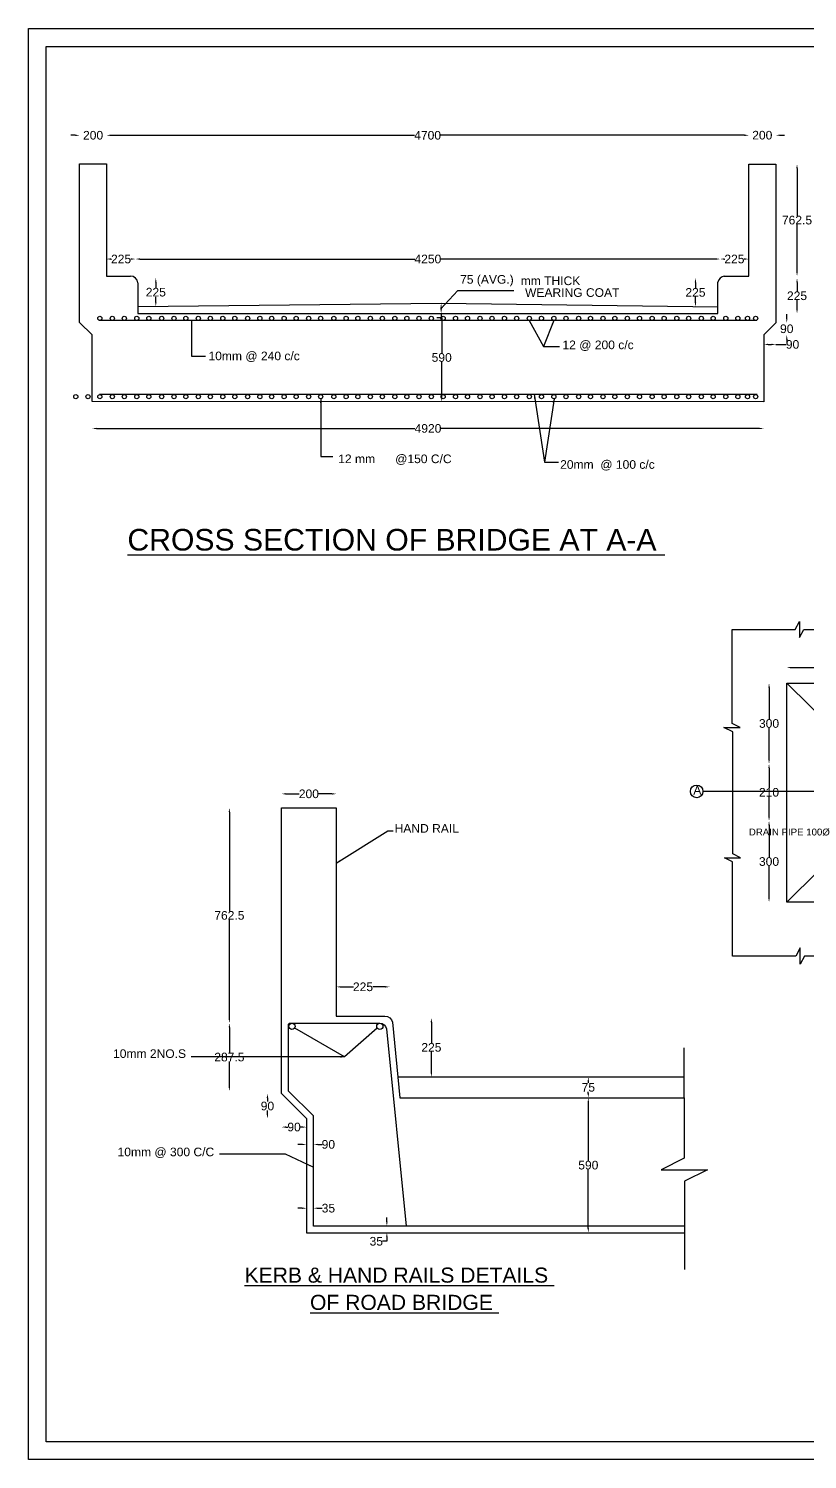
# Model space of a CAD drawing. Header units: inches. Extents: x 38368 to 43665, y -87 to 3229.
# Drawn here: x 38368 to 40173, y -87 to 3229 of the extents above; entities that cross this region are included whole.
import ezdxf

# ---------------------------------------------------------------- set-up
doc = ezdxf.new("R2010")
doc.units = ezdxf.units.IN
doc.header["$MEASUREMENT"] = 0
doc.layers.add('DIMENSIONS', color=255, linetype='Continuous')
doc.layers.add('TEXT', color=1, linetype='Continuous')
doc.styles.get("Standard").update_dxf_attribs({"font": 'arial.ttf', "height": 20})
doc.dimstyles.get("Standard").update_dxf_attribs({"dimtxt": 20, "dimasz": 10, "dimexe": 0.18, "dimexo": 0.0625, "dimgap": 0.09, "dimtad": 0, "dimtih": 1, "dimtoh": 1, "dimdec": 4, "dimzin": 0, "dimdsep": 46, "dimtxsty": 'Standard', "dimcen": 0.09, "dimse1": 1, "dimse2": 1, "dimadec": 0, "dimazin": 0, "dimtfac": 1, "dimtdec": 4, "dimtofl": 0, "dimtmove": 0, "dimatfit": 3, "dimfxl": 1, "dimtolj": 1, "dimtzin": 0, "dimarcsym": 0})

# ---------------------------------------------------------------- blocks, each defined once
blk = doc.blocks.new('*D1')
at = {"layer": 'Defpoints', "color": 0, "transparency": 16777216}
for p in [(38548.4, 2981.6), (38485.8, 2915.5), (38548.4, 2915.5)]:
    blk.add_point(p, dxfattribs=at)
at = {"layer": 'DIMENSIONS', "color": 0, "lineweight": -2, "transparency": 16777216}
for p, q in [((38475.8, 2981.6), (38465.8, 2981.6)), ((38558.4, 2981.6), (38568.4, 2981.6))]:
    blk.add_line(p, q, dxfattribs=at)
at = {"layer": 'DIMENSIONS', "color": 0, "transparency": 16777216}
for points in [[(38475.8, 2983.3), (38475.8, 2979.9), (38485.8, 2981.6)], [(38558.4, 2983.3), (38558.4, 2979.9), (38548.4, 2981.6)]]:
    blk.add_solid(points, dxfattribs=at)
at = {"layer": 'DIMENSIONS', "color": 0, "transparency": 16777216, "insert": (38517.1, 2981.6), "char_height": 20, "attachment_point": 5}
blk.add_mtext('\\A1;200', dxfattribs=at)
blk = doc.blocks.new('*D2')
at = {"layer": 'Defpoints', "color": 0, "transparency": 16777216}
for p in [(38615.6, 2694.9), (38548.4, 2655.4), (38615.6, 2651)]:
    blk.add_point(p, dxfattribs=at)
at = {"layer": 'DIMENSIONS', "color": 0, "lineweight": -2, "transparency": 16777216}
for p, q in [((38558.4, 2694.9), (38559.6, 2694.9)), ((38605.6, 2694.9), (38604.4, 2694.9))]:
    blk.add_line(p, q, dxfattribs=at)
at = {"layer": 'DIMENSIONS', "color": 0, "transparency": 16777216}
for points in [[(38558.4, 2696.6), (38558.4, 2693.3), (38548.4, 2694.9)], [(38605.6, 2696.6), (38605.6, 2693.3), (38615.6, 2694.9)]]:
    blk.add_solid(points, dxfattribs=at)
at = {"layer": 'DIMENSIONS', "color": 0, "transparency": 16777216, "insert": (38582, 2694.9), "char_height": 20, "attachment_point": 5}
blk.add_mtext('\\A1;225', dxfattribs=at)
blk = doc.blocks.new('*D3')
at = {"layer": 'Defpoints', "color": 0, "transparency": 16777216}
for p in [(39970.4, 2694.9), (38615.6, 2651), (39970.4, 2650.7)]:
    blk.add_point(p, dxfattribs=at)
at = {"layer": 'DIMENSIONS', "color": 0, "lineweight": -2, "transparency": 16777216}
for p, q in [((38625.6, 2694.9), (39262.7, 2694.9)), ((39960.4, 2694.9), (39323.3, 2694.9))]:
    blk.add_line(p, q, dxfattribs=at)
at = {"layer": 'DIMENSIONS', "color": 0, "transparency": 16777216}
for points in [[(38625.6, 2696.6), (38625.6, 2693.3), (38615.6, 2694.9)], [(39960.4, 2696.6), (39960.4, 2693.3), (39970.4, 2694.9)]]:
    blk.add_solid(points, dxfattribs=at)
at = {"layer": 'DIMENSIONS', "color": 0, "transparency": 16777216, "insert": (39293, 2694.9), "char_height": 20, "attachment_point": 5}
blk.add_mtext('\\A1;4250', dxfattribs=at)
blk = doc.blocks.new('*D4')
at = {"layer": 'Defpoints', "color": 0, "transparency": 16777216}
for p in [(40036.7, 2694.9), (40036.7, 2655.1), (39970.4, 2650.7)]:
    blk.add_point(p, dxfattribs=at)
at = {"layer": 'DIMENSIONS', "color": 0, "lineweight": -2, "transparency": 16777216}
for p, q in [((39980.4, 2694.9), (39981.1, 2694.9)), ((40026.7, 2694.9), (40026, 2694.9))]:
    blk.add_line(p, q, dxfattribs=at)
at = {"layer": 'DIMENSIONS', "color": 0, "transparency": 16777216}
for points in [[(39980.4, 2696.6), (39980.4, 2693.3), (39970.4, 2694.9)], [(40026.7, 2696.6), (40026.7, 2693.3), (40036.7, 2694.9)]]:
    blk.add_solid(points, dxfattribs=at)
at = {"layer": 'DIMENSIONS', "color": 0, "transparency": 16777216, "insert": (40003.5, 2694.9), "char_height": 20, "attachment_point": 5}
blk.add_mtext('\\A1;225', dxfattribs=at)
blk = doc.blocks.new('*D5')
at = {"layer": 'Defpoints', "color": 0, "transparency": 16777216}
for p in [(39970.4, 2650.7), (39913.2, 2584.4), (39965.4, 2584.4)]:
    blk.add_point(p, dxfattribs=at)
at = {"layer": 'DIMENSIONS', "color": 0, "lineweight": -2, "transparency": 16777216}
for p, q in [((39913.2, 2640.7), (39913.2, 2627.8)), ((39913.2, 2594.4), (39913.2, 2607.2))]:
    blk.add_line(p, q, dxfattribs=at)
at = {"layer": 'DIMENSIONS', "color": 0, "transparency": 16777216}
for points in [[(39911.5, 2640.7), (39914.9, 2640.7), (39913.2, 2650.7)], [(39911.5, 2594.4), (39914.9, 2594.4), (39913.2, 2584.4)]]:
    blk.add_solid(points, dxfattribs=at)
at = {"layer": 'DIMENSIONS', "color": 0, "transparency": 16777216, "insert": (39913.2, 2617.5), "char_height": 20, "attachment_point": 5}
blk.add_mtext('\\A1;225', dxfattribs=at)
blk = doc.blocks.new('*D6')
at = {"layer": 'Defpoints', "color": 0, "transparency": 16777216}
for p in [(38615.6, 2651), (38621, 2585), (38662.5, 2585)]:
    blk.add_point(p, dxfattribs=at)
at = {"layer": 'DIMENSIONS', "color": 0, "lineweight": -2, "transparency": 16777216}
for p, q in [((38662.5, 2641), (38662.5, 2628.3)), ((38662.5, 2595), (38662.5, 2607.7))]:
    blk.add_line(p, q, dxfattribs=at)
at = {"layer": 'DIMENSIONS', "color": 0, "transparency": 16777216}
for points in [[(38660.8, 2641), (38664.2, 2641), (38662.5, 2651)], [(38660.8, 2595), (38664.2, 2595), (38662.5, 2585)]]:
    blk.add_solid(points, dxfattribs=at)
at = {"layer": 'DIMENSIONS', "color": 0, "transparency": 16777216, "insert": (38662.5, 2618), "char_height": 20, "attachment_point": 5}
blk.add_mtext('\\A1;225', dxfattribs=at)
blk = doc.blocks.new('*D7')
at = {"layer": 'Defpoints', "color": 0, "transparency": 16777216}
for p in [(40036.7, 2981.6), (38548.4, 2915.5), (40036.7, 2915)]:
    blk.add_point(p, dxfattribs=at)
at = {"layer": 'DIMENSIONS', "color": 0, "lineweight": -2, "transparency": 16777216}
for p, q in [((38558.4, 2981.6), (39262.2, 2981.6)), ((40026.7, 2981.6), (39322.8, 2981.6))]:
    blk.add_line(p, q, dxfattribs=at)
at = {"layer": 'DIMENSIONS', "color": 0, "transparency": 16777216}
for points in [[(38558.4, 2983.3), (38558.4, 2979.9), (38548.4, 2981.6)], [(40026.7, 2983.3), (40026.7, 2979.9), (40036.7, 2981.6)]]:
    blk.add_solid(points, dxfattribs=at)
at = {"layer": 'DIMENSIONS', "color": 0, "transparency": 16777216, "insert": (39292.5, 2981.6), "char_height": 20, "attachment_point": 5}
blk.add_mtext('\\A1;4700', dxfattribs=at)
blk = doc.blocks.new('*D8')
at = {"layer": 'Defpoints', "color": 0, "transparency": 16777216}
for p in [(40099.6, 2981.8), (40036.7, 2915), (40099.6, 2915)]:
    blk.add_point(p, dxfattribs=at)
at = {"layer": 'DIMENSIONS', "color": 0, "lineweight": -2, "transparency": 16777216}
for p, q in [((40026.7, 2981.8), (40016.7, 2981.8)), ((40109.6, 2981.8), (40119.6, 2981.8))]:
    blk.add_line(p, q, dxfattribs=at)
at = {"layer": 'DIMENSIONS', "color": 0, "transparency": 16777216}
for points in [[(40026.7, 2983.4), (40026.7, 2980.1), (40036.7, 2981.8)], [(40109.6, 2983.4), (40109.6, 2980.1), (40099.6, 2981.8)]]:
    blk.add_solid(points, dxfattribs=at)
at = {"layer": 'DIMENSIONS', "color": 0, "transparency": 16777216, "insert": (40068.1, 2981.8), "char_height": 20, "attachment_point": 5}
blk.add_mtext('\\A1;200', dxfattribs=at)
blk = doc.blocks.new('*D9')
at = {"layer": 'Defpoints', "color": 0, "transparency": 16777216}
for p in [(40036.7, 2915), (40148.6, 2915), (40036.7, 2655.1)]:
    blk.add_point(p, dxfattribs=at)
at = {"layer": 'DIMENSIONS', "color": 0, "lineweight": -2, "transparency": 16777216}
for p, q in [((40148.6, 2905), (40148.6, 2795.3)), ((40148.6, 2665.1), (40148.6, 2774.7))]:
    blk.add_line(p, q, dxfattribs=at)
at = {"layer": 'DIMENSIONS', "color": 0, "transparency": 16777216}
for points in [[(40146.9, 2905), (40150.3, 2905), (40148.6, 2915)], [(40146.9, 2665.1), (40150.3, 2665.1), (40148.6, 2655.1)]]:
    blk.add_solid(points, dxfattribs=at)
at = {"layer": 'DIMENSIONS', "color": 0, "transparency": 16777216, "insert": (40148.6, 2785), "char_height": 20, "attachment_point": 5}
blk.add_mtext('\\A1;762.5', dxfattribs=at)
blk = doc.blocks.new('*D10')
at = {"layer": 'Defpoints', "color": 0, "transparency": 16777216}
for p in [(39970.4, 2650.7), (39965.4, 2568.7), (40148.6, 2568.7)]:
    blk.add_point(p, dxfattribs=at)
at = {"layer": 'DIMENSIONS', "color": 0, "lineweight": -2, "transparency": 16777216}
for p, q in [((40148.6, 2640.7), (40148.6, 2620)), ((40148.6, 2578.7), (40148.6, 2599.4))]:
    blk.add_line(p, q, dxfattribs=at)
at = {"layer": 'DIMENSIONS', "color": 0, "transparency": 16777216}
for points in [[(40146.9, 2640.7), (40150.3, 2640.7), (40148.6, 2650.7)], [(40146.9, 2578.7), (40150.3, 2578.7), (40148.6, 2568.7)]]:
    blk.add_solid(points, dxfattribs=at)
at = {"layer": 'DIMENSIONS', "color": 0, "transparency": 16777216, "insert": (40148.6, 2609.7), "char_height": 20, "attachment_point": 5}
blk.add_mtext('\\A1;225', dxfattribs=at)
blk = doc.blocks.new('*D11')
at = {"layer": 'Defpoints', "color": 0, "transparency": 16777216}
for p in [(40099.6, 2547.2), (40071.7, 2519.2), (40124.8, 2519.2)]:
    blk.add_point(p, dxfattribs=at)
at = {"layer": 'DIMENSIONS', "color": 0, "lineweight": -2, "transparency": 16777216}
for p, q in [((40124.8, 2557.2), (40124.8, 2567.2)), ((40124.8, 2509.2), (40124.8, 2499.2))]:
    blk.add_line(p, q, dxfattribs=at)
at = {"layer": 'DIMENSIONS', "color": 0, "transparency": 16777216}
for points in [[(40123.2, 2557.2), (40126.5, 2557.2), (40124.8, 2547.2)], [(40123.2, 2509.2), (40126.5, 2509.2), (40124.8, 2519.2)]]:
    blk.add_solid(points, dxfattribs=at)
at = {"layer": 'DIMENSIONS', "color": 0, "transparency": 16777216, "insert": (40124.8, 2533.2), "char_height": 20, "attachment_point": 5}
blk.add_mtext('\\A1;90', dxfattribs=at)
blk = doc.blocks.new('*D12')
at = {"layer": 'Defpoints', "color": 0, "transparency": 16777216}
for p in [(40099.6, 2547.2), (40071.7, 2519.2), (40071.7, 2497)]:
    blk.add_point(p, dxfattribs=at)
at = {"layer": 'DIMENSIONS', "color": 0, "lineweight": -2, "transparency": 16777216}
for p, q in [((40081.7, 2497), (40089.6, 2497)), ((40099.6, 2497), (40123.8, 2497))]:
    blk.add_line(p, q, dxfattribs=at)
at = {"layer": 'DIMENSIONS', "color": 0, "transparency": 16777216}
for points in [[(40081.7, 2498.7), (40081.7, 2495.4), (40071.7, 2497)], [(40089.6, 2498.7), (40089.6, 2495.4), (40099.6, 2497)]]:
    blk.add_solid(points, dxfattribs=at)
at = {"layer": 'DIMENSIONS', "color": 0, "transparency": 16777216, "insert": (40138.2, 2497), "char_height": 20, "attachment_point": 5}
blk.add_mtext('\\A1;90', dxfattribs=at)
blk = doc.blocks.new('*D13')
at = {"layer": 'Defpoints', "color": 0, "transparency": 16777216}
for p in [(38514.9, 2364.8), (40071.7, 2364.8), (40071.7, 2302.3)]:
    blk.add_point(p, dxfattribs=at)
at = {"layer": 'DIMENSIONS', "color": 0, "lineweight": -2, "transparency": 16777216}
for p, q in [((38524.9, 2302.3), (39263, 2302.3)), ((40061.7, 2302.3), (39323.6, 2302.3))]:
    blk.add_line(p, q, dxfattribs=at)
at = {"layer": 'DIMENSIONS', "color": 0, "transparency": 16777216}
for points in [[(38524.9, 2303.9), (38524.9, 2300.6), (38514.9, 2302.3)], [(40061.7, 2303.9), (40061.7, 2300.6), (40071.7, 2302.3)]]:
    blk.add_solid(points, dxfattribs=at)
at = {"layer": 'DIMENSIONS', "color": 0, "transparency": 16777216, "insert": (39293.3, 2302.3), "char_height": 20, "attachment_point": 5}
blk.add_mtext('\\A1;4920', dxfattribs=at)
blk = doc.blocks.new('*D29')
at = {"layer": 'Defpoints', "color": 0, "transparency": 16777216}
for p in [(40319, 1748.2), (40124.9, 1711.8), (40319, 1521.2)]:
    blk.add_point(p, dxfattribs=at)
at = {"layer": 'DIMENSIONS', "color": 0, "lineweight": -2, "transparency": 16777216}
for p, q in [((40134.9, 1748.2), (40199.8, 1748.2)), ((40309, 1748.2), (40244.1, 1748.2))]:
    blk.add_line(p, q, dxfattribs=at)
at = {"layer": 'DIMENSIONS', "color": 0, "transparency": 16777216}
for points in [[(40134.9, 1749.9), (40134.9, 1746.5), (40124.9, 1748.2)], [(40309, 1749.9), (40309, 1746.5), (40319, 1748.2)]]:
    blk.add_solid(points, dxfattribs=at)
at = {"layer": 'DIMENSIONS', "color": 0, "transparency": 16777216, "insert": (40222, 1748.2), "char_height": 20, "attachment_point": 5}
blk.add_mtext('\\A1;300', dxfattribs=at)
blk = doc.blocks.new('*D32')
at = {"layer": 'Defpoints', "color": 0, "transparency": 16777216}
for p in [(40124.9, 1711.8), (40083.7, 1525.4), (40314.9, 1525.4)]:
    blk.add_point(p, dxfattribs=at)
at = {"layer": 'DIMENSIONS', "color": 0, "lineweight": -2, "transparency": 16777216}
for p, q in [((40083.7, 1701.8), (40083.7, 1628.9)), ((40083.7, 1535.4), (40083.7, 1608.3))]:
    blk.add_line(p, q, dxfattribs=at)
at = {"layer": 'DIMENSIONS', "color": 0, "transparency": 16777216}
for points in [[(40082.1, 1701.8), (40085.4, 1701.8), (40083.7, 1711.8)], [(40082.1, 1535.4), (40085.4, 1535.4), (40083.7, 1525.4)]]:
    blk.add_solid(points, dxfattribs=at)
at = {"layer": 'DIMENSIONS', "color": 0, "transparency": 16777216, "insert": (40083.7, 1618.6), "char_height": 20, "attachment_point": 5}
blk.add_mtext('\\A1;300', dxfattribs=at)
blk = doc.blocks.new('*D33')
at = {"layer": 'Defpoints', "color": 0, "transparency": 16777216}
for p in [(40314.9, 1525.4), (40083.7, 1392.8), (40314.9, 1392.8)]:
    blk.add_point(p, dxfattribs=at)
at = {"layer": 'DIMENSIONS', "color": 0, "lineweight": -2, "transparency": 16777216}
for p, q in [((40083.7, 1515.4), (40083.7, 1469.4)), ((40083.7, 1402.8), (40083.7, 1448.8))]:
    blk.add_line(p, q, dxfattribs=at)
at = {"layer": 'DIMENSIONS', "color": 0, "transparency": 16777216}
for points in [[(40082.1, 1515.4), (40085.4, 1515.4), (40083.7, 1525.4)], [(40082.1, 1402.8), (40085.4, 1402.8), (40083.7, 1392.8)]]:
    blk.add_solid(points, dxfattribs=at)
at = {"layer": 'DIMENSIONS', "color": 0, "transparency": 16777216, "insert": (40083.7, 1459.1), "char_height": 20, "attachment_point": 5}
blk.add_mtext('\\A1;210', dxfattribs=at)
blk = doc.blocks.new('*D34')
at = {"layer": 'Defpoints', "color": 0, "transparency": 16777216}
for p in [(40314.9, 1392.8), (40083.7, 1204.7), (40124.9, 1204.7)]:
    blk.add_point(p, dxfattribs=at)
at = {"layer": 'DIMENSIONS', "color": 0, "lineweight": -2, "transparency": 16777216}
for p, q in [((40083.7, 1382.8), (40083.7, 1309)), ((40083.7, 1214.7), (40083.7, 1288.4))]:
    blk.add_line(p, q, dxfattribs=at)
at = {"layer": 'DIMENSIONS', "color": 0, "transparency": 16777216}
for points in [[(40082.1, 1382.8), (40085.4, 1382.8), (40083.7, 1392.8)], [(40082.1, 1214.7), (40085.4, 1214.7), (40083.7, 1204.7)]]:
    blk.add_solid(points, dxfattribs=at)
at = {"layer": 'DIMENSIONS', "color": 0, "transparency": 16777216, "insert": (40083.7, 1298.7), "char_height": 20, "attachment_point": 5}
blk.add_mtext('\\A1;300', dxfattribs=at)
blk = doc.blocks.new('*D44')
at = {"layer": 'Defpoints', "color": 0, "transparency": 16777216}
for p in [(39080.6, 1455.6), (38954.1, 1423.3), (39080.6, 1423.3)]:
    blk.add_point(p, dxfattribs=at)
at = {"layer": 'DIMENSIONS', "color": 0, "lineweight": -2, "transparency": 16777216}
for p, q in [((38964.1, 1455.6), (38995, 1455.6)), ((39070.6, 1455.6), (39039.6, 1455.6))]:
    blk.add_line(p, q, dxfattribs=at)
at = {"layer": 'DIMENSIONS', "color": 0, "transparency": 16777216}
for points in [[(38964.1, 1457.3), (38964.1, 1453.9), (38954.1, 1455.6)], [(39070.6, 1457.3), (39070.6, 1453.9), (39080.6, 1455.6)]]:
    blk.add_solid(points, dxfattribs=at)
at = {"layer": 'DIMENSIONS', "color": 0, "transparency": 16777216, "insert": (39017.3, 1455.6), "char_height": 20, "attachment_point": 5}
blk.add_mtext('\\A1;200', dxfattribs=at)
blk = doc.blocks.new('*D45')
at = {"layer": 'Defpoints', "color": 0, "transparency": 16777216}
for p in [(38954.1, 1423.3), (38833, 924.5), (38974.3, 924.5)]:
    blk.add_point(p, dxfattribs=at)
at = {"layer": 'DIMENSIONS', "color": 0, "lineweight": -2, "transparency": 16777216}
for p, q in [((38833, 1413.3), (38833, 1184.2)), ((38833, 934.5), (38833, 1163.6))]:
    blk.add_line(p, q, dxfattribs=at)
at = {"layer": 'DIMENSIONS', "color": 0, "transparency": 16777216}
for points in [[(38831.3, 1413.3), (38834.6, 1413.3), (38833, 1423.3)], [(38831.3, 934.5), (38834.6, 934.5), (38833, 924.5)]]:
    blk.add_solid(points, dxfattribs=at)
at = {"layer": 'DIMENSIONS', "color": 0, "transparency": 16777216, "insert": (38833, 1173.9), "char_height": 20, "attachment_point": 5}
blk.add_mtext('\\A1;762.5', dxfattribs=at)
blk = doc.blocks.new('*D46')
at = {"layer": 'Defpoints', "color": 0, "transparency": 16777216}
for p in [(38974.3, 924.5), (38833, 766.7), (38970, 766.7)]:
    blk.add_point(p, dxfattribs=at)
at = {"layer": 'DIMENSIONS', "color": 0, "lineweight": -2, "transparency": 16777216}
for p, q in [((38833, 914.5), (38833, 855.9)), ((38833, 776.7), (38833, 835.3))]:
    blk.add_line(p, q, dxfattribs=at)
at = {"layer": 'DIMENSIONS', "color": 0, "transparency": 16777216}
for points in [[(38831.3, 914.5), (38834.6, 914.5), (38833, 924.5)], [(38831.3, 776.7), (38834.6, 776.7), (38833, 766.7)]]:
    blk.add_solid(points, dxfattribs=at)
at = {"layer": 'DIMENSIONS', "color": 0, "transparency": 16777216, "insert": (38833, 845.6), "char_height": 20, "attachment_point": 5}
blk.add_mtext('\\A1;287.5', dxfattribs=at)
blk = doc.blocks.new('*D47')
at = {"layer": 'Defpoints', "color": 0, "transparency": 16777216}
for p in [(38954.1, 761), (38921.2, 703.3), (39011.8, 703.3)]:
    blk.add_point(p, dxfattribs=at)
at = {"layer": 'DIMENSIONS', "color": 0, "lineweight": -2, "transparency": 16777216}
for p, q in [((38921.2, 751), (38921.2, 742.5)), ((38921.2, 713.3), (38921.2, 721.9))]:
    blk.add_line(p, q, dxfattribs=at)
at = {"layer": 'DIMENSIONS', "color": 0, "transparency": 16777216}
for points in [[(38919.5, 751), (38922.9, 751), (38921.2, 761)], [(38919.5, 713.3), (38922.9, 713.3), (38921.2, 703.3)]]:
    blk.add_solid(points, dxfattribs=at)
at = {"layer": 'DIMENSIONS', "color": 0, "transparency": 16777216, "insert": (38921.2, 732.2), "char_height": 20, "attachment_point": 5}
blk.add_mtext('\\A1;90', dxfattribs=at)
blk = doc.blocks.new('*D48')
at = {"layer": 'Defpoints', "color": 0, "transparency": 16777216}
for p in [(38954.1, 761), (39011.8, 703.3), (39011.8, 683.5)]:
    blk.add_point(p, dxfattribs=at)
at = {"layer": 'DIMENSIONS', "color": 0, "lineweight": -2, "transparency": 16777216}
for p, q in [((38964.1, 683.5), (38968.5, 683.5)), ((39001.8, 683.5), (38997.3, 683.5))]:
    blk.add_line(p, q, dxfattribs=at)
at = {"layer": 'DIMENSIONS', "color": 0, "transparency": 16777216}
for points in [[(38964.1, 685.2), (38964.1, 681.9), (38954.1, 683.5)], [(39001.8, 685.2), (39001.8, 681.9), (39011.8, 683.5)]]:
    blk.add_solid(points, dxfattribs=at)
at = {"layer": 'DIMENSIONS', "color": 0, "transparency": 16777216, "insert": (38982.9, 683.5), "char_height": 20, "attachment_point": 5}
blk.add_mtext('\\A1;90', dxfattribs=at)
blk = doc.blocks.new('*D49')
at = {"layer": 'Defpoints', "color": 0, "transparency": 16777216}
for p in [(39011.8, 643.3), (39028, 643.3), (39028, 643.3)]:
    blk.add_point(p, dxfattribs=at)
at = {"layer": 'DIMENSIONS', "color": 0, "lineweight": -2, "transparency": 16777216}
for p, q in [((39001.8, 643.3), (38991.8, 643.3)), ((39038, 643.3), (39048, 643.3))]:
    blk.add_line(p, q, dxfattribs=at)
at = {"layer": 'DIMENSIONS', "color": 0, "transparency": 16777216}
for points in [[(39001.8, 644.9), (39001.8, 641.6), (39011.8, 643.3)], [(39038, 644.9), (39038, 641.6), (39028, 643.3)]]:
    blk.add_solid(points, dxfattribs=at)
at = {"layer": 'DIMENSIONS', "color": 0, "transparency": 16777216, "insert": (39062.4, 643.3), "char_height": 20, "attachment_point": 5}
blk.add_mtext('\\A1;90', dxfattribs=at)
blk = doc.blocks.new('*D50')
at = {"layer": 'Defpoints', "color": 0, "transparency": 16777216}
for p in [(39011.8, 495.5), (39028, 495.5), (39028, 495.5)]:
    blk.add_point(p, dxfattribs=at)
at = {"layer": 'DIMENSIONS', "color": 0, "lineweight": -2, "transparency": 16777216}
for p, q in [((39001.8, 495.5), (38991.8, 495.5)), ((39038, 495.5), (39048, 495.5))]:
    blk.add_line(p, q, dxfattribs=at)
at = {"layer": 'DIMENSIONS', "color": 0, "transparency": 16777216}
for points in [[(39001.8, 497.2), (39001.8, 493.8), (39011.8, 495.5)], [(39038, 497.2), (39038, 493.8), (39028, 495.5)]]:
    blk.add_solid(points, dxfattribs=at)
at = {"layer": 'DIMENSIONS', "color": 0, "transparency": 16777216, "insert": (39062.5, 495.5), "char_height": 20, "attachment_point": 5}
blk.add_mtext('\\A1;35', dxfattribs=at)
blk = doc.blocks.new('*D51')
at = {"layer": 'Defpoints', "color": 0, "transparency": 16777216}
for p in [(39198, 454.1), (39198, 438.8), (39198, 438.8)]:
    blk.add_point(p, dxfattribs=at)
at = {"layer": 'DIMENSIONS', "color": 0, "lineweight": -2, "transparency": 16777216}
for p, q in [((39198, 464.1), (39198, 474.1)), ((39198, 418.8), (39188, 418.8)), ((39198, 428.8), (39198, 418.8))]:
    blk.add_line(p, q, dxfattribs=at)
at = {"layer": 'DIMENSIONS', "color": 0, "transparency": 16777216}
for points in [[(39196.3, 464.1), (39199.7, 464.1), (39198, 454.1)], [(39196.3, 428.8), (39199.7, 428.8), (39198, 438.8)]]:
    blk.add_solid(points, dxfattribs=at)
at = {"layer": 'DIMENSIONS', "color": 0, "transparency": 16777216, "insert": (39173.5, 418.8), "char_height": 20, "attachment_point": 5}
blk.add_mtext('\\A1;35', dxfattribs=at)
blk = doc.blocks.new('*D52')
at = {"layer": 'Defpoints', "color": 0, "transparency": 16777216}
for p in [(39684.8, 799.6), (39664.9, 751.5), (39684.8, 751.5)]:
    blk.add_point(p, dxfattribs=at)
at = {"layer": 'DIMENSIONS', "color": 0, "lineweight": -2, "transparency": 16777216}
for p, q in [((39664.9, 789.6), (39664.9, 785.8)), ((39664.9, 761.5), (39664.9, 765.3))]:
    blk.add_line(p, q, dxfattribs=at)
at = {"layer": 'DIMENSIONS', "color": 0, "transparency": 16777216}
for points in [[(39663.2, 789.6), (39666.5, 789.6), (39664.9, 799.6)], [(39663.2, 761.5), (39666.5, 761.5), (39664.9, 751.5)]]:
    blk.add_solid(points, dxfattribs=at)
at = {"layer": 'DIMENSIONS', "color": 0, "transparency": 16777216, "insert": (39664.9, 775.5), "char_height": 20, "attachment_point": 5}
blk.add_mtext('\\A1;75', dxfattribs=at)
blk = doc.blocks.new('*D53')
at = {"layer": 'Defpoints', "color": 0, "transparency": 16777216}
for p in [(39664.9, 751.5), (39664.9, 438.8), (39664.9, 438.8)]:
    blk.add_point(p, dxfattribs=at)
at = {"layer": 'DIMENSIONS', "color": 0, "lineweight": -2, "transparency": 16777216}
for p, q in [((39664.9, 741.5), (39664.9, 605.5)), ((39664.9, 448.8), (39664.9, 584.9))]:
    blk.add_line(p, q, dxfattribs=at)
at = {"layer": 'DIMENSIONS', "color": 0, "transparency": 16777216}
for points in [[(39663.2, 741.5), (39666.5, 741.5), (39664.9, 751.5)], [(39663.2, 448.8), (39666.5, 448.8), (39664.9, 438.8)]]:
    blk.add_solid(points, dxfattribs=at)
at = {"layer": 'DIMENSIONS', "color": 0, "transparency": 16777216, "insert": (39664.9, 595.2), "char_height": 20, "attachment_point": 5}
blk.add_mtext('\\A1;590', dxfattribs=at)
blk = doc.blocks.new('*D54')
at = {"layer": 'Defpoints', "color": 0, "transparency": 16777216}
for p in [(39323.8, 2592.5), (39323.8, 2568.7), (39323.8, 2568.7)]:
    blk.add_point(p, dxfattribs=at)
at = {"layer": 'DIMENSIONS', "color": 0, "lineweight": -2, "transparency": 16777216}
for p, q in [((39323.8, 2558.7), (39313.8, 2558.7)), ((39323.8, 2582.5), (39323.8, 2578.7)), ((39323.8, 2568.7), (39323.8, 2558.7))]:
    blk.add_line(p, q, dxfattribs=at)
at = {"layer": 'DIMENSIONS', "color": 0, "transparency": 16777216}
for points in [[(39322.1, 2582.5), (39325.5, 2582.5), (39323.8, 2592.5)], [(39322.1, 2578.7), (39325.5, 2578.7), (39323.8, 2568.7)]]:
    blk.add_solid(points, dxfattribs=at)
at = {"layer": 'DIMENSIONS', "color": 0, "transparency": 16777216, "insert": (39306, 2558.7), "char_height": 20, "attachment_point": 5}
blk.add_mtext('\\A1;  ', dxfattribs=at)
blk = doc.blocks.new('*D55')
at = {"layer": 'Defpoints', "color": 0, "transparency": 16777216}
for p in [(39323.8, 2568.7), (39323.8, 2364.6), (39325.1, 2364.6)]:
    blk.add_point(p, dxfattribs=at)
at = {"layer": 'DIMENSIONS', "color": 0, "lineweight": -2, "transparency": 16777216}
for p, q in [((39325.1, 2558.7), (39325.1, 2477)), ((39325.1, 2374.6), (39325.1, 2456.4))]:
    blk.add_line(p, q, dxfattribs=at)
at = {"layer": 'DIMENSIONS', "color": 0, "transparency": 16777216}
for points in [[(39323.4, 2558.7), (39326.8, 2558.7), (39325.1, 2568.7)], [(39323.4, 2374.6), (39326.8, 2374.6), (39325.1, 2364.6)]]:
    blk.add_solid(points, dxfattribs=at)
at = {"layer": 'DIMENSIONS', "color": 0, "transparency": 16777216, "insert": (39325.1, 2466.7), "char_height": 20, "attachment_point": 5}
blk.add_mtext('\\A1;590', dxfattribs=at)
blk = doc.blocks.new('*D58')
at = {"layer": 'Defpoints', "color": 0, "transparency": 16777216}
for p in [(39204.8, 1008.4), (39080.6, 940.5), (39204.8, 936.6)]:
    blk.add_point(p, dxfattribs=at)
at = {"layer": 'DIMENSIONS', "color": 0, "lineweight": -2, "transparency": 16777216}
for p, q in [((39090.6, 1008.4), (39120.3, 1008.4)), ((39194.8, 1008.4), (39165.1, 1008.4))]:
    blk.add_line(p, q, dxfattribs=at)
at = {"layer": 'DIMENSIONS', "color": 0, "transparency": 16777216}
for points in [[(39090.6, 1010), (39090.6, 1006.7), (39080.6, 1008.4)], [(39194.8, 1010), (39194.8, 1006.7), (39204.8, 1008.4)]]:
    blk.add_solid(points, dxfattribs=at)
at = {"layer": 'DIMENSIONS', "color": 0, "transparency": 16777216, "insert": (39142.7, 1008.4), "char_height": 20, "attachment_point": 5}
blk.add_mtext('\\A1;225', dxfattribs=at)
blk = doc.blocks.new('*D59')
at = {"layer": 'Defpoints', "color": 0, "transparency": 16777216}
for p in [(39204.8, 936.6), (39223.6, 799.6), (39301.2, 799.6)]:
    blk.add_point(p, dxfattribs=at)
at = {"layer": 'DIMENSIONS', "color": 0, "lineweight": -2, "transparency": 16777216}
for p, q in [((39301.2, 926.6), (39301.2, 878.4)), ((39301.2, 809.6), (39301.2, 857.8))]:
    blk.add_line(p, q, dxfattribs=at)
at = {"layer": 'DIMENSIONS', "color": 0, "transparency": 16777216}
for points in [[(39299.5, 926.6), (39302.8, 926.6), (39301.2, 936.6)], [(39299.5, 809.6), (39302.8, 809.6), (39301.2, 799.6)]]:
    blk.add_solid(points, dxfattribs=at)
at = {"layer": 'DIMENSIONS', "color": 0, "transparency": 16777216, "insert": (39301.2, 868.1), "char_height": 20, "attachment_point": 5}
blk.add_mtext('\\A1;225', dxfattribs=at)

msp = doc.modelspace()

# ---------------------------------------------------------------- linework, layer by layer
at = {"color": 0}
for points in [[(38514.88896, 2364.80796), (38514.88896, 2519.2268), (38485.82085, 2547.95615), (38485.82085, 2915.5157), (38548.36539, 2915.5157), (38548.36539, 2655.42817), (38604.14722, 2655.42817)], [(39979.95696, 2655.07161), (40036.67301, 2655.07161), (40036.67301, 2914.99565), (40099.61759, 2914.99565), (40099.61759, 2547.21428), (40071.69716, 2519.2014), (40071.69716, 2364.38665), (38514.88896, 2364.80796)], [(38621.01286, 2639.93415), (38621.01286, 2568.73305), (39965.41204, 2568.73305), (39965.41204, 2641.4246)], [(38621.01286, 2584.98987), (39323.81613, 2592.52912), (39965.41204, 2584.35719)], [(40055.74901, 2552.5885), (38530.69218, 2552.5885)], [(38532.08938, 2381.71698), (40056.10258, 2381.71698)], [(40378.48265, 1079.85436), (40165.76126, 1079.85436), (40156.05481, 1061.19957), (40156.05481, 1098.68944), (40145.91117, 1079.46387), (39999.30165, 1079.46387), (39999.30165, 1298.23235), (39980.24621, 1307.70826), (40017.33157, 1307.70826), (39999.75846, 1316.91309), (39999.75846, 1599.22751), (39979.10787, 1609.18606), (40016.63618, 1609.18606), (39998.52337, 1618.63712), (39997.93308, 1836.4563)], [(39997.93308, 1836.4563), (40144.60292, 1836.4563), (40154.2664, 1855.00962), (40154.2664, 1818.24831), (40164.10855, 1836.13717), (40377.0096, 1836.13717)], [(40343.57015, 1496.70236), (40124.92421, 1711.84644)], [(40343.57015, 1421.18787), (40124.92421, 1204.67522)], [(39175.83733, 912.52933), (39100.13637, 845.89777), (38984.33867, 913.08493)], [(39223.62412, 799.55534), (39886.87168, 799.55534)], [(38954.05699, 761.0054), (39011.7593, 703.32387), (39011.7593, 438.77655), (39887.62553, 438.77655)], [(39886.87168, 751.52934), (39886.87168, 611.10952), (39833.62562, 584.58556), (39940.92519, 584.58556), (39887.62553, 558.02269), (39887.62553, 353.37925)]]:
    msp.add_lwpolyline(points, dxfattribs=at)
msp.add_lwpolyline([(40124.92421, 1711.84644), (40480.69779, 1711.84644), (40480.69779, 1204.67522), (40124.92421, 1204.67522)], close=True, dxfattribs=at)
for points in [[(38954.05699, 761.0054), (38954.05699, 1423.29426), (39080.58521, 1423.29426), (39080.58521, 940.45053), (39193.6598, 940.45053, -0.3441037922), (39211.21439, 926.74669), (39228.30989, 751.52934), (39886.87168, 751.52934), (39886.87168, 867.32336)], [(39887.62553, 454.12632), (39027.97167, 454.12632), (39027.97167, 709.23128), (38970.00001, 766.66447), (38970.00001, 920.02753, -0.4039095759), (38974.33085, 924.51405), (39181.79349, 924.51405, -0.3775828797), (39196.82758, 911.27307), (39242.61868, 454.12632)]]:
    msp.add_lwpolyline(points, format="xyb", dxfattribs=at)
for centre, radius in [((38532.78698, 2557.69858), 4.82867), ((38561.63324, 2557.69858), 4.82867), ((38589.529, 2557.69858), 4.82867), ((38618.44118, 2557.69858), 4.82867), ((38646.33694, 2557.69858), 4.82867), ((38676.23227, 2557.69858), 4.82867), ((38704.69274, 2557.69858), 4.82867), ((38732.0238, 2557.69858), 4.82867), ((38760.87006, 2557.69858), 4.82867), ((38788.76582, 2557.69858), 4.82867), ((38817.678, 2557.69858), 4.82867), ((38845.57376, 2557.69858), 4.82867), ((38875.23169, 2557.69858), 4.82867), ((38903.69215, 2557.69858), 4.82867), ((38931.02321, 2557.69858), 4.82867), ((38959.86947, 2557.69858), 4.82867), ((38987.76524, 2557.69858), 4.82867), ((39016.67741, 2557.69858), 4.82867), ((39044.57317, 2557.69858), 4.82867), ((39075.07146, 2557.69858), 4.82867), ((39103.53193, 2557.69858), 4.82867), ((39130.86299, 2557.69858), 4.82867), ((39159.70925, 2557.69858), 4.82867), ((39187.60501, 2557.69858), 4.82867), ((39216.51719, 2557.69858), 4.82867), ((39244.41295, 2557.69858), 4.82867), ((39272.50066, 2557.69858), 4.82867), ((39300.96113, 2557.69858), 4.82867), ((39328.29219, 2557.69858), 4.82867), ((39357.13845, 2557.69858), 4.82867), ((39385.03421, 2557.69858), 4.82867), ((39413.94639, 2557.69858), 4.82867), ((39441.84215, 2557.69858), 4.82867), ((39470.46828, 2557.69858), 4.82867), ((39498.92871, 2557.69858), 4.82867), ((39528.06681, 2557.69858), 4.82867), ((39556.32298, 2557.69858), 4.82867), ((39585.12223, 2557.69858), 4.82867), ((39613.07366, 2557.69858), 4.82867), ((39642.43761, 2557.69858), 4.82867), ((39669.99456, 2557.69858), 4.82867), ((39698.74379, 2557.69858), 4.82867), ((39726.30074, 2557.69858), 4.82867), ((39755.4388, 2557.69858), 4.82867), ((39783.63482, 2557.69858), 4.82867), ((39812.81248, 2557.69858), 4.82867), ((39840.5393, 2557.69858), 4.82867), ((39869.87817, 2557.69858), 4.82867), ((39897.2826, 2557.69858), 4.82867), ((39926.78265, 2557.69858), 4.82867), ((39954.24713, 2557.69858), 4.82867), ((39983.42475, 2557.69858), 4.82867), ((40011.474, 2557.69858), 4.82867), ((40033.88116, 2557.69858), 4.82867), ((40052.65183, 2557.69858), 4.82867), ((38477.00908, 2376.06855), 4.82867), ((38505.46954, 2376.06855), 4.82867), ((38532.80061, 2376.06855), 4.82867), ((38561.64686, 2376.06855), 4.82867), ((38589.54263, 2376.06855), 4.82867), ((38618.4548, 2376.06855), 4.82867), ((38646.35057, 2376.06855), 4.82867), ((38676.2459, 2376.06855), 4.82867), ((38704.70637, 2376.06855), 4.82867), ((38732.03743, 2376.06855), 4.82867), ((38760.88369, 2376.06855), 4.82867), ((38788.77945, 2376.06855), 4.82867), ((38817.69162, 2376.06855), 4.82867), ((38845.58739, 2376.06855), 4.82867), ((38875.24531, 2376.06855), 4.82867), ((38903.70578, 2376.06855), 4.82867), ((38931.03684, 2376.06855), 4.82867), ((38959.8831, 2376.06855), 4.82867), ((38987.77886, 2376.06855), 4.82867), ((39016.69103, 2376.06855), 4.82867), ((39044.5868, 2376.06855), 4.82867), ((39075.08509, 2376.06855), 4.82867), ((39103.54555, 2376.06855), 4.82867), ((39130.87661, 2376.06855), 4.82867), ((39159.72287, 2376.06855), 4.82867), ((39187.61864, 2376.06855), 4.82867), ((39216.53081, 2376.06855), 4.82867), ((39244.42657, 2376.06855), 4.82867), ((39272.51429, 2376.06855), 4.82867), ((39300.97475, 2376.06855), 4.82867), ((39328.30581, 2376.06855), 4.82867), ((39357.15207, 2376.06855), 4.82867), ((39385.04784, 2376.06855), 4.82867), ((39413.96001, 2376.06855), 4.82867), ((39441.85577, 2376.06855), 4.82867), ((39470.4819, 2376.06855), 4.82867), ((39498.94234, 2376.06855), 4.82867), ((39528.08043, 2376.06855), 4.82867), ((39556.3366, 2376.06855), 4.82867), ((39585.13585, 2376.06855), 4.82867), ((39613.08728, 2376.06855), 4.82867), ((39642.45123, 2376.06855), 4.82867), ((39670.00818, 2376.06855), 4.82867), ((39698.75742, 2376.06855), 4.82867), ((39726.31436, 2376.06855), 4.82867), ((39755.45243, 2376.06855), 4.82867), ((39783.64844, 2376.06855), 4.82867), ((39812.8261, 2376.06855), 4.82867), ((39840.55292, 2376.06855), 4.82867), ((39869.8918, 2376.06855), 4.82867), ((39897.29622, 2376.06855), 4.82867), ((39926.79628, 2376.06855), 4.82867), ((39954.26075, 2376.06855), 4.82867), ((39983.43838, 2376.06855), 4.82867), ((40011.48763, 2376.06855), 4.82867), ((40033.89479, 2376.06855), 4.82867), ((40052.66546, 2376.06855), 4.82867), ((38978.09355, 916.70842), 7.22019), ((39181.62528, 916.84566), 7.22019)]:
    msp.add_circle(centre, radius, dxfattribs=at)
for centre, radius, start, end in [((38604.14372, 2638.49801), 16.93017, 4.8661023, 89.98815868), ((39981.76919, 2638.56568), 16.60512, 96.26556761, 170.08590231)]:
    msp.add_arc(centre, radius, start, end, dxfattribs=at)
at = {"layer": 'DIMENSIONS', "color": 0}
for points in [[(43665.44589, -86.50271), (38367.69914, -86.50271), (38367.69914, 3228.8511), (43665.44589, 3228.8511)], [(43632.00297, -46.1453), (38408.16813, -46.1453), (38408.16813, 3187.42092), (43632.00297, 3187.42092)]]:
    msp.add_lwpolyline(points, close=True, dxfattribs=at)
msp.add_lwpolyline([(40622.9468, 1461.33875), (39930.6808, 1461.33875)], dxfattribs=at)
msp.add_circle((39916.07993, 1461.33875), 14.60087, dxfattribs=at)

# ---------------------------------------------------------------- texts
at = {"layer": 'TEXT', "color": 0}
for s, height, p in [('75 (AVG.)', 20, (39367.73617, 2637.74806)), ('mm THICK ', 20, (39508.20746, 2634.51157)), ('WEARING COAT', 20, (39518.16413, 2607.26494)), ('12 @ 200 c/c', 20, (39604.97086, 2486.02372)), ('10mm @ 240 c/c', 20, (38784.63365, 2460.43107)), ('12 mm      @150 C/C ', 20, (39085.30002, 2221.96481)), ('20mm  @ 100 c/c', 20, (39599.5842, 2208.83865)), ('%%UCROSS SECTION OF BRIDGE AT A-A ', 50, (38596.71655, 2019.49022)), ('A', 20, (39908.27556, 1454.1084)), ('HAND RAIL', 20, (39215.95876, 1365.60098)), ('DRAIN PIPE 100Ø', 16, (40037.03747, 1359.21711)), ('10mm 2NO.S', 20, (38563.41688, 843.71425)), ('10mm @ 300 C/C', 20, (38573.86268, 615.89992)), ('%%UKERB & HAND RAILS DETAILS ', 35, (38868.1751, 323.03718)), ('%%UOF ROAD BRIDGE ', 35, (39019.89117, 259.7999))]:
    msp.add_text(s, height=height, dxfattribs=at).set_placement(p)

# ---------------------------------------------------------------- dimensions: what is measured, and where the dimension line sits
at = {"layer": 'DIMENSIONS', "color": 0}
for base, p1, p2, text, picture, middle in [((38548.36539, 2981.59731), (38485.82085, 2915.5157), (38548.36539, 2915.5157), '200', '*D1', (38517.09312, 2981.59731)), ((40036.67301, 2981.59731), (38548.36539, 2915.5157), (40036.67301, 2914.99565), '4700', '*D7', (39292.5192, 2981.59731)), ((40099.61759, 2981.77905), (40036.67301, 2914.99565), (40099.61759, 2914.99565), '200', '*D8', (40068.1453, 2981.77905)), ((38615.59744, 2694.93496), (38548.36539, 2655.42817), (38615.59744, 2650.96568), '225', '*D2', (38581.98141, 2694.93496)), ((39970.40734, 2694.93496), (38615.59744, 2650.96568), (39970.40734, 2650.6751), '4250', '*D3', (39293.00239, 2694.93496)), ((40036.67301, 2694.93496), (39970.40734, 2650.6751), (40036.67301, 2655.07161), '225', '*D4', (40003.54018, 2694.93496)), ((40071.69716, 2302.25887), (38514.88896, 2364.80796), (40071.69716, 2364.80796), '4920', '*D13', (39293.29306, 2302.25887)), ((40319.02691, 1748.20192), (40124.92421, 1711.84644), (40319.02691, 1521.2456), '300', '*D29', (40221.97556, 1748.20192)), ((39080.58521, 1455.58551), (38954.05699, 1423.29426), (39080.58521, 1423.29426), '200', '*D44', (39017.3211, 1455.58551)), ((39204.79487, 1008.36812), (39080.58521, 940.45053), (39204.79487, 936.61891), '225', '*D58', (39142.69004, 1008.36812)), ((39011.7593, 683.54266), (38954.05699, 761.0054), (39011.7593, 703.32387), '90', '*D48', (38982.90815, 683.54266)), ((39027.97167, 643.2704), (39011.7593, 643.2704), (39027.97167, 643.2704), '90', '*D49', (39062.35226, 643.2704)), ((39027.97167, 495.50365), (39011.7593, 495.50365), (39027.97167, 495.50365), '35', '*D50', (39062.45458, 495.50365))]:
    dim = msp.add_linear_dim(base=base, p1=p1, p2=p2, text=text, dimstyle='Standard', dxfattribs=at)
    dim.commit()
    dim.dimension.update_dxf_attribs({"geometry": picture, "text_midpoint": middle})
for base, p1, p2, text, picture, middle in [((40148.58473, 2914.99565), (40036.67301, 2655.07161), (40036.67301, 2914.99565), '762.5', '*D9', (40148.58473, 2785.03363)), ((38662.49903, 2584.98987), (38615.59744, 2650.96568), (38621.01286, 2584.98987), '225', '*D6', (38662.49903, 2617.97777)), ((39913.18503, 2584.35719), (39970.40734, 2650.6751), (39965.41204, 2584.35719), '225', '*D5', (39913.18503, 2617.51615)), ((40148.58473, 2568.73305), (39970.40734, 2650.6751), (39965.41204, 2568.73305), '225', '*D10', (40148.58473, 2609.70407)), ((39323.81613, 2568.73305), (39323.81613, 2592.52912), (39323.81613, 2568.73305), '  ', '*D54', (39305.96351, 2558.73305)), ((39325.09922, 2364.58906), (39323.81613, 2568.73305), (39323.76088, 2364.58906), '590', '*D55', (39325.09922, 2466.66105)), ((40124.84779, 2519.2014), (40099.61759, 2547.21428), (40071.69716, 2519.2014), '90', '*D11', (40124.84779, 2533.20784)), ((40083.74172, 1525.3815), (40124.92421, 1711.84644), (40314.89101, 1525.3815), '300', '*D32', (40083.74172, 1618.61397)), ((40083.74172, 1392.78855), (40314.89101, 1525.3815), (40314.89101, 1392.78855), '210', '*D33', (40083.74172, 1459.08502)), ((38832.95603, 924.51315), (38954.05699, 1423.29426), (38974.30722, 924.51315), '762.5', '*D45', (38832.95603, 1173.90371)), ((40083.74172, 1204.67522), (40314.89101, 1392.78855), (40124.92421, 1204.67522), '300', '*D34', (40083.74172, 1298.73188)), ((39301.17587, 799.55534), (39204.79487, 936.61891), (39223.62412, 799.55534), '225', '*D59', (39301.17587, 868.08713)), ((38832.95603, 766.66447), (38974.33085, 924.51405), (38970.00001, 766.66447), '287.5', '*D46', (38832.95603, 845.58926)), ((39664.85825, 751.52934), (39684.76116, 799.55534), (39684.76116, 751.52934), '75', '*D52', (39664.85825, 775.54234)), ((38921.20933, 703.32387), (38954.05699, 761.0054), (39011.7593, 703.32387), '90', '*D47', (38921.20933, 732.16464)), ((39664.85825, 438.77655), (39664.85825, 751.52934), (39664.85825, 438.77655), '590', '*D53', (39664.85825, 595.15294)), ((39198.00745, 438.77655), (39198.00745, 454.12632), (39198.00745, 438.77655), '35', '*D51', (39173.52454, 418.77655))]:
    dim = msp.add_linear_dim(base=base, p1=p1, p2=p2, angle=90, text=text, dimstyle='Standard', dxfattribs=at)
    dim.commit()
    dim.dimension.update_dxf_attribs({"geometry": picture, "text_midpoint": middle})
dim = msp.add_linear_dim(base=(40071.69716, 2497.04932), p1=(40099.61759, 2547.21428), p2=(40071.69716, 2519.2014), text='90', dimstyle='Standard', dxfattribs=at)
dim.commit()
dim.dimension.update_dxf_attribs({"geometry": '*D12', "text_midpoint": (40138.20032, 2497.04932), "dimtype": 160})

# ---------------------------------------------------------------- leaders
for points in [[(39322.14946, 2578.73305), (39362.53403, 2622.11943), (39492.59793, 2622.11943)], [(39528.06681, 2552.86991), (39560.76775, 2492.2784), (39597.97542, 2492.2784)], [(39585.12223, 2552.86991), (39560.76775, 2492.2784)], [(38745.24488, 2552.5885), (38745.24488, 2469.93703), (38777.79146, 2469.93703)], [(39044.5868, 2371.23988), (39044.5868, 2237.70816), (39072.96895, 2237.70816)], [(39539.33011, 2381.71698), (39563.1107, 2223.85624), (39595.9304, 2223.85624)], [(39585.47743, 2371.25198), (39563.1107, 2223.85624)], [(39080.39884, 1295.10434), (39199.95107, 1370.05908), (39212.92136, 1370.05908)], [(39100.13637, 845.89777), (38744.58663, 845.89777)], [(39028.59689, 590.12459), (38962.73905, 620.80586), (38810.01545, 620.80586)]]:
    msp.add_leader(points, dimstyle='Standard', override={"dimgap": 0.09, "dimtad": 0}, dxfattribs=at)

doc.saveas('drawing.dxf')
